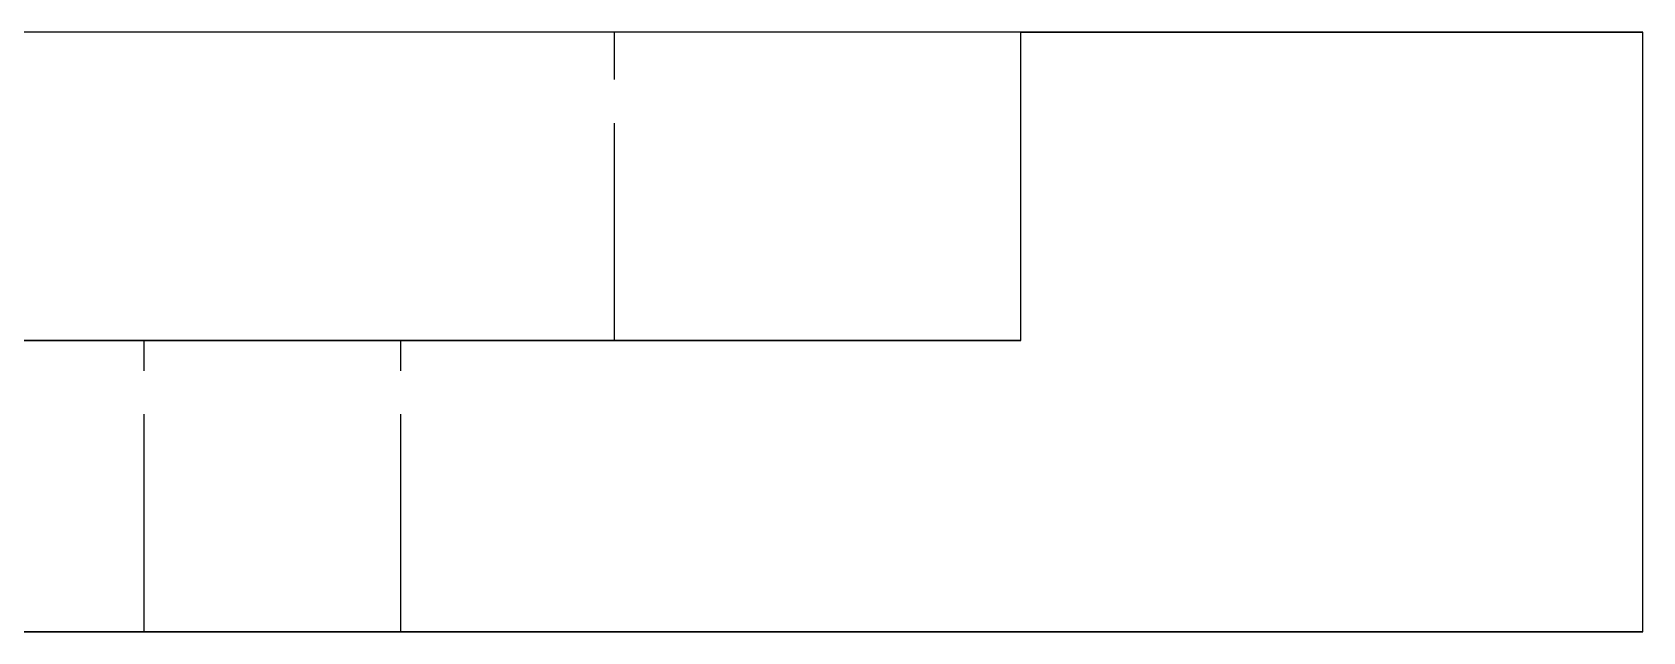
# Model space of a CAD drawing. Header units: millimetres. Extents: x -29 to 182, y -22 to 88.
# Drawn here: x 84.09 to 93.5, y 0 to 3.5 of the extents above; entities that cross this region are included whole.
import ezdxf

# ---------------------------------------------------------------- set-up
doc = ezdxf.new("R2010")
doc.units = ezdxf.units.MM
doc.linetypes.add('DASHED', pattern=[1.524, 1.27, -0.254])
doc.layers.add('HIDDEN', color=8, linetype='DASHED')
doc.layers.add('VISIBLE', color=7, linetype='CONTINUOUS')

msp = doc.modelspace()

# ---------------------------------------------------------------- linework, layer by layer
at = {"layer": 'HIDDEN'}
for points in [[(93.5, 3.5), (93.40468, 3.5), (93.30936, 3.5), (93.21404, 3.5), (93.11873, 3.5), (93.02341, 3.5), (92.92809, 3.5), (92.83277, 3.5), (92.73745, 3.5), (92.64213, 3.5), (92.54681, 3.5), (92.4515, 3.5), (92.35618, 3.5), (92.26086, 3.5), (92.16554, 3.5), (92.07022, 3.5), (91.9749, 3.5), (91.87958, 3.5), (91.78427, 3.5), (91.68895, 3.5), (91.59363, 3.5), (91.49831, 3.5), (91.40299, 3.5), (91.30767, 3.5), (91.21235, 3.5), (91.11704, 3.5), (91.02172, 3.5), (90.9264, 3.5), (90.83108, 3.5), (90.73576, 3.5), (90.64044, 3.5), (90.54512, 3.5), (90.44981, 3.5), (90.35449, 3.5), (90.25917, 3.5), (90.16385, 3.5), (90.06853, 3.5), (89.97321, 3.5), (89.87789, 3.5), (89.78257, 3.5), (89.68726, 3.5), (89.59194, 3.5), (89.49662, 3.5), (89.4013, 3.5), (89.30598, 3.5), (89.21066, 3.5), (89.11534, 3.5), (89.02003, 3.5), (88.92471, 3.5), (88.82939, 3.5), (88.73407, 3.5), (88.63875, 3.5), (88.54343, 3.5), (88.44811, 3.5), (88.3528, 3.5), (88.25748, 3.5), (88.16216, 3.5), (88.06684, 3.5), (87.97152, 3.5), (87.8762, 3.5), (87.78088, 3.5), (87.68557, 3.5), (87.59025, 3.5), (87.49493, 3.5)], [(87.49493, 1.7), (87.49493, 3.5)], [(89.86854, 1.7), (89.72933, 1.7), (89.59013, 1.7), (89.45093, 1.7), (89.31172, 1.7), (89.17252, 1.7), (89.03332, 1.7), (88.89412, 1.7), (88.75491, 1.7), (88.61571, 1.7), (88.47651, 1.7), (88.3373, 1.7), (88.1981, 1.7), (88.0589, 1.7), (87.91969, 1.7), (87.78049, 1.7), (87.64129, 1.7), (87.50209, 1.7), (87.36288, 1.7), (87.22368, 1.7), (87.08448, 1.7), (86.94527, 1.7), (86.80607, 1.7), (86.66687, 1.7), (86.52766, 1.7), (86.38846, 1.7), (86.24926, 1.7), (86.11006, 1.7), (85.97085, 1.7), (85.83165, 1.7), (85.69245, 1.7), (85.55324, 1.7), (85.41404, 1.7), (85.27484, 1.7), (85.13563, 1.7), (84.99643, 1.7), (84.85723, 1.7), (84.71803, 1.7), (84.57882, 1.7), (84.43962, 1.7), (84.30042, 1.7), (84.16121, 1.7), (84.02201, 1.7)], [(87.49493, 1.7), (87.35215, 1.7), (87.20938, 1.7), (87.0666, 1.7), (86.92382, 1.7), (86.78105, 1.7), (86.63827, 1.7), (86.49549, 1.7), (86.35272, 1.7), (86.20994, 1.7), (86.06716, 1.7), (85.92439, 1.7), (85.78161, 1.7), (85.63883, 1.7), (85.49606, 1.7), (85.35328, 1.7), (85.2105, 1.7), (85.06773, 1.7), (84.92495, 1.7), (84.78217, 1.7), (84.6394, 1.7), (84.49662, 1.7), (84.35384, 1.7), (84.21107, 1.7), (84.06829, 1.7)], [(87.49493, 1.7), (87.38497, 1.7), (87.27501, 1.7), (87.16505, 1.7), (87.0551, 1.7), (86.94514, 1.7), (86.83518, 1.7), (86.72522, 1.7), (86.61526, 1.7), (86.50531, 1.7), (86.39535, 1.7), (86.28539, 1.7), (86.17543, 1.7), (86.06547, 1.7), (85.95552, 1.7), (85.84556, 1.7), (85.7356, 1.7), (85.62564, 1.7), (85.51568, 1.7), (85.40573, 1.7), (85.29577, 1.7), (85.18581, 1.7), (85.07585, 1.7), (84.96589, 1.7), (84.85594, 1.7), (84.74598, 1.7), (84.63602, 1.7), (84.52606, 1.7), (84.4161, 1.7), (84.30615, 1.7), (84.19619, 1.7), (84.08623, 1.7)], [(86.24694, 1.7), (86.22313, 1.7), (86.19933, 1.7), (86.17552, 1.7), (86.15171, 1.7), (86.1279, 1.7), (86.10409, 1.7), (86.08028, 1.7), (86.05647, 1.7), (86.03266, 1.7), (86.00885, 1.7), (85.98504, 1.7), (85.96123, 1.7), (85.93742, 1.7), (85.91361, 1.7), (85.8898, 1.7), (85.86599, 1.7), (85.84218, 1.7), (85.81837, 1.7), (85.79456, 1.7), (85.77075, 1.7), (85.74694, 1.7), (85.72313, 1.7), (85.69933, 1.7), (85.67552, 1.7), (85.65171, 1.7), (85.6279, 1.7), (85.60409, 1.7), (85.58028, 1.7), (85.55647, 1.7), (85.53266, 1.7), (85.50885, 1.7), (85.48504, 1.7), (85.46123, 1.7), (85.43742, 1.7), (85.41361, 1.7), (85.3898, 1.7), (85.36599, 1.7), (85.34218, 1.7), (85.31837, 1.7), (85.29456, 1.7), (85.27075, 1.7), (85.24694, 1.7), (85.22313, 1.7), (85.19933, 1.7), (85.17552, 1.7), (85.15171, 1.7), (85.1279, 1.7), (85.10409, 1.7), (85.08028, 1.7), (85.05647, 1.7), (85.03266, 1.7), (85.00885, 1.7), (84.98504, 1.7), (84.96123, 1.7), (84.93742, 1.7), (84.91361, 1.7), (84.8898, 1.7), (84.86599, 1.7), (84.84218, 1.7), (84.81837, 1.7), (84.79456, 1.7), (84.77075, 1.7), (84.74694, 1.7)], [(84.74694, 1.7), (84.75885, 1.7), (84.77075, 1.7), (84.78266, 1.7), (84.79456, 1.7), (84.80647, 1.7), (84.81837, 1.7), (84.83028, 1.7), (84.84218, 1.7), (84.85409, 1.7), (84.86599, 1.7), (84.8779, 1.7), (84.8898, 1.7), (84.90171, 1.7), (84.91361, 1.7), (84.92552, 1.7), (84.93742, 1.7), (84.94933, 1.7), (84.96123, 1.7), (84.97313, 1.7), (84.98504, 1.7), (84.99694, 1.7), (85.00885, 1.7), (85.02075, 1.7), (85.03266, 1.7), (85.04456, 1.7), (85.05647, 1.7), (85.06837, 1.7), (85.08028, 1.7), (85.09218, 1.7), (85.10409, 1.7), (85.11599, 1.7), (85.1279, 1.7), (85.1398, 1.7), (85.15171, 1.7), (85.16361, 1.7), (85.17552, 1.7), (85.18742, 1.7), (85.19933, 1.7), (85.21123, 1.7), (85.22313, 1.7), (85.23504, 1.7), (85.24694, 1.7), (85.25885, 1.7), (85.27075, 1.7), (85.28266, 1.7), (85.29456, 1.7), (85.30647, 1.7), (85.31837, 1.7), (85.33028, 1.7), (85.34218, 1.7), (85.35409, 1.7), (85.36599, 1.7), (85.3779, 1.7), (85.3898, 1.7), (85.40171, 1.7), (85.41361, 1.7), (85.42552, 1.7), (85.43742, 1.7), (85.44933, 1.7), (85.46123, 1.7), (85.47313, 1.7), (85.48504, 1.7), (85.49694, 1.7)], [(84.74694, 0), (84.74694, 1.7)], [(85.49694, 1.7), (85.50885, 1.7), (85.52075, 1.7), (85.53266, 1.7), (85.54456, 1.7), (85.55647, 1.7), (85.56837, 1.7), (85.58028, 1.7), (85.59218, 1.7), (85.60409, 1.7), (85.61599, 1.7), (85.6279, 1.7), (85.6398, 1.7), (85.65171, 1.7), (85.66361, 1.7), (85.67552, 1.7), (85.68742, 1.7), (85.69933, 1.7), (85.71123, 1.7), (85.72313, 1.7), (85.73504, 1.7), (85.74694, 1.7), (85.75885, 1.7), (85.77075, 1.7), (85.78266, 1.7), (85.79456, 1.7), (85.80647, 1.7), (85.81837, 1.7), (85.83028, 1.7), (85.84218, 1.7), (85.85409, 1.7), (85.86599, 1.7), (85.8779, 1.7), (85.8898, 1.7), (85.90171, 1.7), (85.91361, 1.7), (85.92552, 1.7), (85.93742, 1.7), (85.94933, 1.7), (85.96123, 1.7), (85.97313, 1.7), (85.98504, 1.7), (85.99694, 1.7), (86.00885, 1.7), (86.02075, 1.7), (86.03266, 1.7), (86.04456, 1.7), (86.05647, 1.7), (86.06837, 1.7), (86.08028, 1.7), (86.09218, 1.7), (86.10409, 1.7), (86.11599, 1.7), (86.1279, 1.7), (86.1398, 1.7), (86.15171, 1.7), (86.16361, 1.7), (86.17552, 1.7), (86.18742, 1.7), (86.19933, 1.7), (86.21123, 1.7), (86.22313, 1.7), (86.23504, 1.7), (86.24694, 1.7)], [(86.24694, 0), (86.24694, 1.7)], [(93.5, 0), (92.91964, 0), (92.33929, 0), (91.75893, 0), (91.17857, 0), (90.59821, 0), (90.01786, 0), (89.4375, 0), (88.85714, 0), (88.27679, 0), (87.69643, 0), (87.11607, 0), (86.53571, 0), (85.95536, 0), (85.375, 0), (84.79464, 0), (84.21429, 0), (83.63393, 0)], [(86.24694, 0), (86.22313, 0), (86.19933, 0), (86.17552, 0), (86.15171, 0), (86.1279, 0), (86.10409, 0), (86.08028, 0), (86.05647, 0), (86.03266, 0), (86.00885, 0), (85.98504, 0), (85.96123, 0), (85.93742, 0), (85.91361, 0), (85.8898, 0), (85.86599, 0), (85.84218, 0), (85.81837, 0), (85.79456, 0), (85.77075, 0), (85.74694, 0), (85.72313, 0), (85.69933, 0), (85.67552, 0), (85.65171, 0), (85.6279, 0), (85.60409, 0), (85.58028, 0), (85.55647, 0), (85.53266, 0), (85.50885, 0), (85.48504, 0), (85.46123, 0), (85.43742, 0), (85.41361, 0), (85.3898, 0), (85.36599, 0), (85.34218, 0), (85.31837, 0), (85.29456, 0), (85.27075, 0), (85.24694, 0), (85.22313, 0), (85.19933, 0), (85.17552, 0), (85.15171, 0), (85.1279, 0), (85.10409, 0), (85.08028, 0), (85.05647, 0), (85.03266, 0), (85.00885, 0), (84.98504, 0), (84.96123, 0), (84.93742, 0), (84.91361, 0), (84.8898, 0), (84.86599, 0), (84.84218, 0), (84.81837, 0), (84.79456, 0), (84.77075, 0), (84.74694, 0)], [(84.74694, 0), (84.75885, 0), (84.77075, 0), (84.78266, 0), (84.79456, 0), (84.80647, 0), (84.81837, 0), (84.83028, 0), (84.84218, 0), (84.85409, 0), (84.86599, 0), (84.8779, 0), (84.8898, 0), (84.90171, 0), (84.91361, 0), (84.92552, 0), (84.93742, 0), (84.94933, 0), (84.96123, 0), (84.97313, 0), (84.98504, 0), (84.99694, 0), (85.00885, 0), (85.02075, 0), (85.03266, 0), (85.04456, 0), (85.05647, 0), (85.06837, 0), (85.08028, 0), (85.09218, 0), (85.10409, 0), (85.11599, 0), (85.1279, 0), (85.1398, 0), (85.15171, 0), (85.16361, 0), (85.17552, 0), (85.18742, 0), (85.19933, 0), (85.21123, 0), (85.22313, 0), (85.23504, 0), (85.24694, 0), (85.25885, 0), (85.27075, 0), (85.28266, 0), (85.29456, 0), (85.30647, 0), (85.31837, 0), (85.33028, 0), (85.34218, 0), (85.35409, 0), (85.36599, 0), (85.3779, 0), (85.3898, 0), (85.40171, 0), (85.41361, 0), (85.42552, 0), (85.43742, 0), (85.44933, 0), (85.46123, 0), (85.47313, 0), (85.48504, 0), (85.49694, 0)], [(85.49694, 0), (85.50885, 0), (85.52075, 0), (85.53266, 0), (85.54456, 0), (85.55647, 0), (85.56837, 0), (85.58028, 0), (85.59218, 0), (85.60409, 0), (85.61599, 0), (85.6279, 0), (85.6398, 0), (85.65171, 0), (85.66361, 0), (85.67552, 0), (85.68742, 0), (85.69933, 0), (85.71123, 0), (85.72313, 0), (85.73504, 0), (85.74694, 0), (85.75885, 0), (85.77075, 0), (85.78266, 0), (85.79456, 0), (85.80647, 0), (85.81837, 0), (85.83028, 0), (85.84218, 0), (85.85409, 0), (85.86599, 0), (85.8779, 0), (85.8898, 0), (85.90171, 0), (85.91361, 0), (85.92552, 0), (85.93742, 0), (85.94933, 0), (85.96123, 0), (85.97313, 0), (85.98504, 0), (85.99694, 0), (86.00885, 0), (86.02075, 0), (86.03266, 0), (86.04456, 0), (86.05647, 0), (86.06837, 0), (86.08028, 0), (86.09218, 0), (86.10409, 0), (86.11599, 0), (86.1279, 0), (86.1398, 0), (86.15171, 0), (86.16361, 0), (86.17552, 0), (86.18742, 0), (86.19933, 0), (86.21123, 0), (86.22313, 0), (86.23504, 0), (86.24694, 0)]]:
    msp.add_lwpolyline(points, dxfattribs=at)
at = {"layer": 'VISIBLE'}
for points in [[(89.86854, 3.5), (89.77271, 3.5), (89.67689, 3.5), (89.58106, 3.5), (89.48524, 3.5), (89.38941, 3.5), (89.29359, 3.5), (89.19776, 3.5), (89.10194, 3.5), (89.00612, 3.5), (88.91029, 3.5), (88.81447, 3.5), (88.71864, 3.5), (88.62282, 3.5), (88.52699, 3.5), (88.43117, 3.5), (88.33534, 3.5), (88.23952, 3.5), (88.1437, 3.5), (88.04787, 3.5), (87.95205, 3.5), (87.85622, 3.5), (87.7604, 3.5), (87.66457, 3.5), (87.56875, 3.5), (87.47293, 3.5), (87.3771, 3.5), (87.28128, 3.5), (87.18545, 3.5), (87.08963, 3.5), (86.9938, 3.5), (86.89798, 3.5), (86.80215, 3.5), (86.70633, 3.5), (86.61051, 3.5), (86.51468, 3.5), (86.41886, 3.5), (86.32303, 3.5), (86.22721, 3.5), (86.13138, 3.5), (86.03556, 3.5), (85.93973, 3.5), (85.84391, 3.5), (85.74809, 3.5), (85.65226, 3.5), (85.55644, 3.5), (85.46061, 3.5), (85.36479, 3.5), (85.26896, 3.5), (85.17314, 3.5), (85.07731, 3.5), (84.98149, 3.5), (84.88567, 3.5), (84.78984, 3.5), (84.69402, 3.5), (84.59819, 3.5), (84.50237, 3.5), (84.40654, 3.5), (84.31072, 3.5), (84.21489, 3.5), (84.11907, 3.5), (84.02325, 3.5)], [(87.49493, 3.5), (87.43678, 3.5), (87.37863, 3.5), (87.32048, 3.5), (87.26234, 3.5), (87.20419, 3.5), (87.14604, 3.5), (87.08789, 3.5), (87.02974, 3.5), (86.9716, 3.5), (86.91345, 3.5), (86.8553, 3.5), (86.79715, 3.5), (86.739, 3.5), (86.68085, 3.5), (86.62271, 3.5), (86.56456, 3.5), (86.50641, 3.5), (86.44826, 3.5), (86.39011, 3.5), (86.33197, 3.5), (86.27382, 3.5), (86.21567, 3.5), (86.15752, 3.5), (86.09937, 3.5), (86.04123, 3.5), (85.98308, 3.5), (85.92493, 3.5), (85.86678, 3.5), (85.80863, 3.5), (85.75048, 3.5), (85.69234, 3.5), (85.63419, 3.5), (85.57604, 3.5), (85.51789, 3.5), (85.45974, 3.5), (85.4016, 3.5), (85.34345, 3.5), (85.2853, 3.5), (85.22715, 3.5), (85.169, 3.5), (85.11086, 3.5), (85.05271, 3.5), (84.99456, 3.5), (84.93641, 3.5), (84.87826, 3.5), (84.82011, 3.5), (84.76197, 3.5), (84.70382, 3.5), (84.64567, 3.5), (84.58752, 3.5), (84.52937, 3.5), (84.47123, 3.5), (84.41308, 3.5), (84.35493, 3.5), (84.29678, 3.5), (84.23863, 3.5), (84.18049, 3.5), (84.12234, 3.5), (84.06419, 3.5)], [(89.86854, 1.7), (89.86854, 3.5)], [(89.86854, 3.5), (89.92618, 3.5), (89.98382, 3.5), (90.04146, 3.5), (90.09911, 3.5), (90.15675, 3.5), (90.21439, 3.5), (90.27203, 3.5), (90.32967, 3.5), (90.38732, 3.5), (90.44496, 3.5), (90.5026, 3.5), (90.56024, 3.5), (90.61789, 3.5), (90.67553, 3.5), (90.73317, 3.5), (90.79081, 3.5), (90.84845, 3.5), (90.9061, 3.5), (90.96374, 3.5), (91.02138, 3.5), (91.07902, 3.5), (91.13667, 3.5), (91.19431, 3.5), (91.25195, 3.5), (91.30959, 3.5), (91.36724, 3.5), (91.42488, 3.5), (91.48252, 3.5), (91.54016, 3.5), (91.5978, 3.5), (91.65545, 3.5), (91.71309, 3.5), (91.77073, 3.5), (91.82837, 3.5), (91.88602, 3.5), (91.94366, 3.5), (92.0013, 3.5), (92.05894, 3.5), (92.11659, 3.5), (92.17423, 3.5), (92.23187, 3.5), (92.28951, 3.5), (92.34715, 3.5), (92.4048, 3.5), (92.46244, 3.5), (92.52008, 3.5), (92.57772, 3.5), (92.63537, 3.5), (92.69301, 3.5), (92.75065, 3.5), (92.80829, 3.5), (92.86593, 3.5), (92.92358, 3.5), (92.98122, 3.5), (93.03886, 3.5), (93.0965, 3.5), (93.15415, 3.5), (93.21179, 3.5), (93.26943, 3.5), (93.32707, 3.5), (93.38472, 3.5), (93.44236, 3.5), (93.5, 3.5)], [(93.5, 0), (93.5, 3.5)], [(84.02325, 1.7), (84.11907, 1.7), (84.21489, 1.7), (84.31072, 1.7), (84.40654, 1.7), (84.50237, 1.7), (84.59819, 1.7), (84.69402, 1.7), (84.78984, 1.7), (84.88567, 1.7), (84.98149, 1.7), (85.07731, 1.7), (85.17314, 1.7), (85.26896, 1.7), (85.36479, 1.7), (85.46061, 1.7), (85.55644, 1.7), (85.65226, 1.7), (85.74809, 1.7), (85.84391, 1.7), (85.93973, 1.7), (86.03556, 1.7), (86.13138, 1.7), (86.22721, 1.7), (86.32303, 1.7), (86.41886, 1.7), (86.51468, 1.7), (86.61051, 1.7), (86.70633, 1.7), (86.80215, 1.7), (86.89798, 1.7), (86.9938, 1.7), (87.08963, 1.7), (87.18545, 1.7), (87.28128, 1.7), (87.3771, 1.7), (87.47293, 1.7), (87.56875, 1.7), (87.66457, 1.7), (87.7604, 1.7), (87.85622, 1.7), (87.95205, 1.7), (88.04787, 1.7), (88.1437, 1.7), (88.23952, 1.7), (88.33534, 1.7), (88.43117, 1.7), (88.52699, 1.7), (88.62282, 1.7), (88.71864, 1.7), (88.81447, 1.7), (88.91029, 1.7), (89.00612, 1.7), (89.10194, 1.7), (89.19776, 1.7), (89.29359, 1.7), (89.38941, 1.7), (89.48524, 1.7), (89.58106, 1.7), (89.67689, 1.7), (89.77271, 1.7), (89.86854, 1.7)], [(83.63393, 0), (84.21429, 0), (84.79464, 0), (85.375, 0), (85.95536, 0), (86.53571, 0), (87.11607, 0), (87.69643, 0), (88.27679, 0), (88.85714, 0), (89.4375, 0), (90.01786, 0), (90.59821, 0), (91.17857, 0), (91.75893, 0), (92.33929, 0), (92.91964, 0), (93.5, 0)]]:
    msp.add_lwpolyline(points, dxfattribs=at)

doc.saveas('drawing.dxf')
